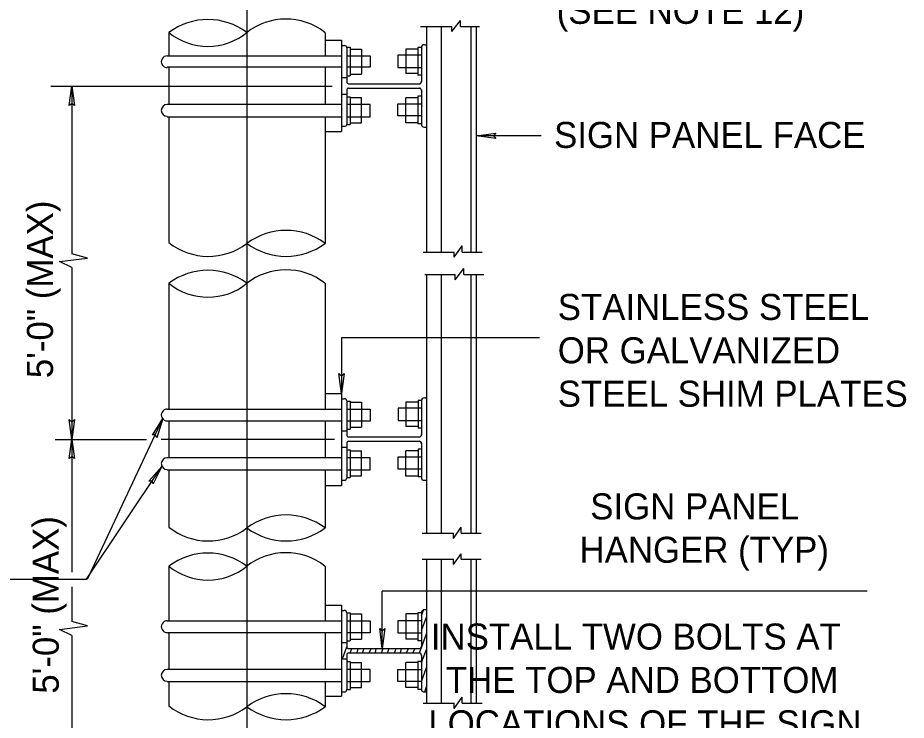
# Model space of a CAD drawing. Extents: x -3 to 26050223, y 0 to 12035012.
# Drawn here: x 27.02 to 35.55, y 29.3 to 36.05 of the extents above; entities that cross this region are included whole.
import ezdxf

# ---------------------------------------------------------------- set-up
doc = ezdxf.new("R2010")
doc.units = 0
doc.layers.add('1', color=7, linetype='Continuous')
doc.layers.add('2', color=7, linetype='Continuous')

msp = doc.modelspace()

# ---------------------------------------------------------------- linework, layer by layer
at = {"layer": '1'}
for p, q in [((29.2183, 41.1182), (29.2183, 24.4624)), ((31.185, 35.9182), (31.2683, 36.0265)), ((31.2683, 35.9682), (31.2683, 36.0265)), ((30.885, 35.9682), (31.185, 35.9682)), ((30.9433, 35.9682), (30.9433, 33.8015)), ((31.085, 35.9682), (31.085, 33.8015)), ((31.185, 35.9182), (31.185, 35.9682)), ((31.2683, 35.9682), (31.4516, 35.9682)), ((31.3683, 35.9682), (31.3683, 33.8015)), ((31.4183, 35.9682), (31.4183, 33.8015)), ((28.4683, 35.9099), (28.4683, 35.6849)), ((29.9683, 35.9099), (29.9683, 35.6849)), ((29.9683, 35.8349), (30.1266, 35.8349)), ((30.1266, 35.8349), (30.1266, 34.9599)), ((30.1266, 35.8349), (30.1266, 35.0932)), ((30.1266, 35.7849), (30.1516, 35.7849)), ((30.1766, 35.7682), (30.1766, 35.4349)), ((30.1766, 35.7682), (30.21, 35.7682)), ((30.21, 35.7682), (30.21, 35.4932)), ((30.8604, 35.7666), (30.8604, 35.4999)), ((30.8937, 35.7666), (30.8604, 35.7666)), ((30.8933, 35.7682), (30.8933, 35.4349)), ((30.8937, 35.7666), (30.8937, 35.4416)), ((30.9266, 35.7932), (30.9433, 35.7932)), ((28.4516, 35.6849), (29.9683, 35.6849)), ((29.9683, 35.6849), (30.1266, 35.6849)), ((30.1766, 35.6849), (30.3183, 35.6849)), ((30.21, 35.7515), (30.3183, 35.7515)), ((30.3183, 35.7515), (30.3183, 35.5099)), ((30.3183, 35.6849), (30.4016, 35.6849)), ((30.4016, 35.6849), (30.4016, 35.5765)), ((30.6687, 35.6916), (30.6687, 35.5749)), ((30.7437, 35.6916), (30.6687, 35.6916)), ((30.8604, 35.7499), (30.7437, 35.7499)), ((30.7437, 35.7499), (30.7437, 35.5166)), ((30.8937, 35.6916), (30.7437, 35.6916)), ((29.9683, 35.5765), (28.4516, 35.5765)), ((28.4683, 35.5765), (28.4683, 35.2182)), ((30.1266, 35.5765), (29.9683, 35.5765)), ((29.9683, 35.5765), (29.9683, 35.2182)), ((30.3183, 35.5765), (30.1766, 35.5765)), ((30.21, 35.5099), (30.3183, 35.5099)), ((30.4016, 35.5765), (30.3183, 35.5765)), ((30.6687, 35.5749), (30.7437, 35.5749)), ((30.7437, 35.5749), (30.8937, 35.5749)), ((30.8604, 35.5166), (30.7437, 35.5166)), ((30.1266, 35.4765), (30.1766, 35.4765)), ((30.1766, 35.4932), (30.21, 35.4932)), ((30.1933, 35.4182), (30.8766, 35.4182)), ((30.8937, 35.4999), (30.8604, 35.4999)), ((27.335, 35.3932), (30.035, 35.3932)), ((27.535, 35.3932), (27.535, 33.7849)), ((30.1766, 35.3515), (30.1766, 35.0265)), ((30.1933, 35.3765), (30.8766, 35.3765)), ((30.8933, 35.3515), (30.8933, 35.0265)), ((30.8937, 35.3583), (30.8937, 35.0333)), ((30.1266, 35.3182), (30.1766, 35.3182)), ((30.1766, 35.2932), (30.21, 35.2932)), ((30.21, 35.2932), (30.21, 35.0265)), ((30.21, 35.2849), (30.3183, 35.2849)), ((30.3183, 35.0432), (30.3183, 35.2849)), ((30.7437, 35.0416), (30.7437, 35.2833)), ((30.8604, 35.2833), (30.7437, 35.2833)), ((30.8937, 35.2999), (30.8604, 35.2999)), ((30.8604, 35.2999), (30.8604, 35.0333)), ((29.9683, 35.2182), (28.4516, 35.2182)), ((30.1266, 35.2182), (29.9683, 35.2182)), ((30.3183, 35.2182), (30.1766, 35.2182)), ((30.4016, 35.2182), (30.3183, 35.2182)), ((30.4016, 35.1015), (30.4016, 35.2182)), ((30.6687, 35.1083), (30.6687, 35.2249)), ((30.6687, 35.2249), (30.7437, 35.2249)), ((30.7437, 35.2249), (30.8937, 35.2249)), ((28.4516, 35.1015), (29.9683, 35.1015)), ((28.4683, 35.1015), (28.4683, 33.8932)), ((29.9683, 35.1015), (30.1266, 35.1015)), ((29.9683, 35.1015), (29.9683, 33.8849)), ((30.1766, 35.1015), (30.3183, 35.1015)), ((30.3183, 35.1015), (30.4016, 35.1015)), ((30.7437, 35.1083), (30.6687, 35.1083)), ((30.8937, 35.1083), (30.7437, 35.1083)), ((30.1266, 35.0099), (30.1516, 35.0099)), ((30.1766, 35.0265), (30.21, 35.0265)), ((30.21, 35.0432), (30.3183, 35.0432)), ((30.8604, 35.0416), (30.7437, 35.0416)), ((30.8937, 35.0333), (30.8604, 35.0333)), ((30.9266, 35.0015), (30.9433, 35.0015)), ((29.9683, 34.9599), (30.1266, 34.9599)), ((32.0433, 34.9182), (31.4183, 34.9182)), ((30.91, 33.8015), (31.21, 33.8015)), ((31.21, 33.7515), (31.285, 33.8599)), ((31.21, 33.7515), (31.21, 33.8015)), ((31.285, 33.8015), (31.285, 33.8599)), ((31.285, 33.8015), (31.4766, 33.8015)), ((27.4183, 33.7099), (27.685, 33.7432)), ((27.685, 33.7432), (27.535, 33.7849)), ((27.535, 33.6515), (27.4183, 33.7099)), ((27.535, 33.6515), (27.535, 32.0015)), ((31.2183, 33.5349), (31.3016, 33.6432)), ((31.3016, 33.5849), (31.3016, 33.6432)), ((30.9266, 33.5849), (31.2183, 33.5849)), ((30.9433, 33.5849), (30.9433, 31.1015)), ((31.085, 33.5849), (31.085, 31.1015)), ((31.2183, 33.5349), (31.2183, 33.5849)), ((31.3016, 33.5849), (31.4933, 33.5849)), ((31.3683, 33.5849), (31.3683, 31.1015)), ((31.4183, 33.5849), (31.4183, 31.1015)), ((28.4683, 33.5015), (28.4683, 32.2932)), ((29.9683, 33.5015), (29.9683, 32.2932)), ((32.0266, 32.9765), (30.1266, 32.9765)), ((30.1266, 32.9765), (30.1266, 32.4432)), ((29.9683, 32.4432), (30.1266, 32.4432)), ((30.1266, 32.4432), (30.1266, 31.5599)), ((30.1266, 32.3932), (30.1516, 32.3932)), ((30.1766, 32.3682), (30.1766, 32.0432)), ((30.1766, 32.3682), (30.21, 32.3682)), ((30.21, 32.3682), (30.21, 32.1015)), ((30.21, 32.3599), (30.3183, 32.3599)), ((30.3183, 32.3599), (30.3183, 32.1182)), ((30.8615, 32.3588), (30.7449, 32.3588)), ((30.7449, 32.3588), (30.7449, 32.1255)), ((30.8615, 32.3755), (30.8615, 32.1088)), ((30.8949, 32.3755), (30.8615, 32.3755)), ((30.8933, 32.3682), (30.8933, 32.0432)), ((30.8949, 32.3755), (30.8949, 32.0505)), ((30.9266, 32.4015), (30.9433, 32.4015)), ((28.4516, 32.2932), (29.9683, 32.2932)), ((29.9683, 32.2932), (30.1266, 32.2932)), ((30.1766, 32.2932), (30.3183, 32.2932)), ((30.3183, 32.2932), (30.4016, 32.2932)), ((30.4016, 32.2932), (30.4016, 32.1765)), ((30.6699, 32.3005), (30.6699, 32.1838)), ((30.7449, 32.3005), (30.6699, 32.3005)), ((30.8949, 32.3005), (30.7449, 32.3005)), ((27.685, 30.6599), (28.41, 32.2015)), ((29.9683, 32.1765), (28.4516, 32.1765)), ((28.4683, 32.1765), (28.4683, 31.8265)), ((30.1266, 32.1765), (29.9683, 32.1765)), ((29.9683, 32.1765), (29.9683, 31.8265)), ((30.3183, 32.1765), (30.1766, 32.1765)), ((30.4016, 32.1765), (30.3183, 32.1765)), ((30.6699, 32.1838), (30.7449, 32.1838)), ((30.7449, 32.1838), (30.8949, 32.1838)), ((30.1766, 32.1015), (30.21, 32.1015)), ((30.21, 32.1182), (30.3183, 32.1182)), ((30.8615, 32.1255), (30.7449, 32.1255)), ((30.8949, 32.1088), (30.8615, 32.1088)), ((30.1266, 32.0849), (30.1766, 32.0849)), ((30.1933, 32.0265), (30.8766, 32.0265)), ((27.3766, 32.0015), (28.2516, 32.0015)), ((27.535, 32.0015), (27.535, 30.7265)), ((30.06, 32.0015), (28.3933, 32.0015)), ((30.1266, 31.9265), (30.1766, 31.9265)), ((30.1766, 31.9599), (30.1766, 31.6349)), ((30.1933, 31.9849), (30.8766, 31.9849)), ((30.8933, 31.9599), (30.8933, 31.6349)), ((30.8949, 31.9672), (30.8949, 31.6422)), ((30.1766, 31.9015), (30.21, 31.9015)), ((30.21, 31.9015), (30.21, 31.6349)), ((30.21, 31.8932), (30.3183, 31.8932)), ((30.3183, 31.6515), (30.3183, 31.8932)), ((30.6699, 31.7172), (30.6699, 31.8338)), ((30.6699, 31.8338), (30.7449, 31.8338)), ((30.7449, 31.6505), (30.7449, 31.8922)), ((30.8615, 31.8922), (30.7449, 31.8922)), ((30.7449, 31.8338), (30.8949, 31.8338)), ((30.8949, 31.9088), (30.8615, 31.9088)), ((30.8615, 31.9088), (30.8615, 31.6422)), ((29.9683, 31.8265), (28.4516, 31.8265)), ((30.1266, 31.8265), (29.9683, 31.8265)), ((30.3183, 31.8265), (30.1766, 31.8265)), ((30.4016, 31.8265), (30.3183, 31.8265)), ((30.4016, 31.7099), (30.4016, 31.8265)), ((27.6766, 30.6599), (28.4016, 31.7432)), ((28.4516, 31.7099), (29.9683, 31.7099)), ((28.4683, 31.7099), (28.4683, 31.1599)), ((29.9683, 31.7099), (30.1266, 31.7099)), ((29.9683, 31.7099), (29.9683, 31.1515)), ((30.1766, 31.7099), (30.3183, 31.7099)), ((30.3183, 31.7099), (30.4016, 31.7099)), ((30.7449, 31.7172), (30.6699, 31.7172)), ((30.8949, 31.7172), (30.7449, 31.7172)), ((30.1266, 31.6099), (30.1516, 31.6099)), ((30.1766, 31.6349), (30.21, 31.6349)), ((30.21, 31.6515), (30.3183, 31.6515)), ((30.8615, 31.6505), (30.7449, 31.6505)), ((30.8949, 31.6422), (30.8615, 31.6422)), ((30.9266, 31.6099), (30.9433, 31.6099)), ((29.9683, 31.5599), (30.1266, 31.5599)), ((31.2016, 31.0515), (31.2766, 31.1599)), ((31.2766, 31.1015), (31.2766, 31.1599)), ((30.9016, 31.1015), (31.2016, 31.1015)), ((31.2016, 31.0515), (31.2016, 31.1015)), ((31.2766, 31.1015), (31.4683, 31.1015)), ((31.2016, 30.8015), (31.2766, 30.9015)), ((31.2766, 30.8515), (31.2766, 30.9015)), ((30.9016, 30.8515), (31.2016, 30.8515)), ((30.9433, 30.8515), (30.9433, 29.4682)), ((31.085, 30.8515), (31.085, 29.4682)), ((31.2016, 30.8015), (31.2016, 30.8515)), ((31.2766, 30.8515), (31.3766, 30.8515)), ((31.3683, 30.8515), (31.3683, 29.4682)), ((31.3766, 30.8515), (31.4683, 30.8515)), ((31.4183, 30.8515), (31.4183, 29.4682)), ((28.4683, 30.7849), (28.4683, 30.2599)), ((29.9683, 30.7849), (29.9683, 30.2599)), ((23.2425, 30.6599), (27.6766, 30.6599)), ((27.535, 30.5849), (27.535, 30.2515)), ((30.5183, 29.9932), (30.5183, 30.5432)), ((35.177, 30.5432), (30.5183, 30.5432)), ((29.9683, 30.4099), (30.1266, 30.4099)), ((30.1266, 30.4099), (30.1266, 29.5349)), ((30.1266, 30.4099), (30.1266, 29.6682)), ((30.1266, 30.3599), (30.1516, 30.3599)), ((30.1766, 30.3349), (30.1766, 30.0099)), ((30.1766, 30.3349), (30.21, 30.3349)), ((30.21, 30.3349), (30.21, 30.0682)), ((30.21, 30.3265), (30.3183, 30.3265)), ((30.3183, 30.3265), (30.3183, 30.0849)), ((30.86, 30.3265), (30.7433, 30.3265)), ((30.7433, 30.3265), (30.7433, 30.0849)), ((30.8933, 30.3349), (30.86, 30.3349)), ((30.86, 30.3349), (30.86, 30.0682)), ((30.8933, 30.3099), (30.9183, 30.3682)), ((30.8933, 30.3349), (30.8933, 30.0099)), ((30.9266, 30.3682), (30.9433, 30.3682)), ((27.685, 30.2099), (27.535, 30.2515)), ((28.4516, 30.2599), (29.9683, 30.2599)), ((29.9683, 30.2599), (30.1266, 30.2599)), ((30.1766, 30.2599), (30.3183, 30.2599)), ((30.3183, 30.2599), (30.4016, 30.2599)), ((30.4016, 30.2599), (30.4016, 30.1432)), ((30.6683, 30.2599), (30.6683, 30.1432)), ((30.7433, 30.2599), (30.6683, 30.2599)), ((30.8933, 30.2599), (30.7433, 30.2599)), ((30.8933, 30.1682), (30.9433, 30.2932)), ((27.4183, 30.1765), (27.685, 30.2099)), ((27.535, 30.1182), (27.4183, 30.1765)), ((29.9683, 30.1432), (28.4516, 30.1432)), ((28.4683, 30.1432), (28.4683, 29.7932)), ((30.1266, 30.1432), (29.9683, 30.1432)), ((29.9683, 30.1432), (29.9683, 29.7932)), ((30.3183, 30.1432), (30.1766, 30.1432)), ((30.4016, 30.1432), (30.3183, 30.1432)), ((30.6683, 30.1432), (30.7433, 30.1432)), ((30.7433, 30.1432), (30.8933, 30.1432)), ((30.8766, 29.9515), (30.9433, 30.1349)), ((27.535, 30.1182), (27.535, 28.5932)), ((30.1266, 30.0515), (30.1766, 30.0515)), ((30.1766, 30.0682), (30.21, 30.0682)), ((30.21, 30.0849), (30.3183, 30.0849)), ((30.86, 30.0849), (30.7433, 30.0849)), ((30.8933, 30.0682), (30.86, 30.0682)), ((30.135, 29.8932), (30.1766, 30.0099)), ((30.1933, 29.9932), (30.8766, 29.9932)), ((30.21, 29.9515), (30.2266, 29.9932)), ((30.2766, 29.9515), (30.285, 29.9932)), ((30.3266, 29.9515), (30.3433, 29.9932)), ((30.3933, 29.9515), (30.41, 29.9932)), ((30.4516, 29.9515), (30.46, 29.9932)), ((30.51, 29.9515), (30.5266, 29.9932)), ((30.5683, 29.9515), (30.585, 29.9932)), ((30.635, 29.9515), (30.6516, 29.9932)), ((30.6933, 29.9515), (30.7016, 29.9932)), ((30.7516, 29.9515), (30.7683, 29.9932)), ((30.81, 29.9515), (30.835, 29.9932)), ((30.8933, 29.8599), (30.9433, 29.9849)), ((30.1266, 29.8932), (30.1766, 29.8932)), ((30.1766, 29.9265), (30.1766, 29.6015)), ((30.1933, 29.9515), (30.8766, 29.9515)), ((30.8933, 29.9265), (30.8933, 29.6015)), ((29.9683, 29.7932), (28.4516, 29.7932)), ((30.1266, 29.7932), (29.9683, 29.7932)), ((30.1766, 29.8682), (30.21, 29.8682)), ((30.3183, 29.7932), (30.1766, 29.7932)), ((30.21, 29.8682), (30.21, 29.6015)), ((30.21, 29.8599), (30.3183, 29.8599)), ((30.3183, 29.6182), (30.3183, 29.8599)), ((30.4016, 29.7932), (30.3183, 29.7932)), ((30.4016, 29.6765), (30.4016, 29.7932)), ((30.6683, 29.6765), (30.6683, 29.7932)), ((30.6683, 29.7932), (30.7433, 29.7932)), ((30.7433, 29.6182), (30.7433, 29.8599)), ((30.86, 29.8599), (30.7433, 29.8599)), ((30.7433, 29.7932), (30.8933, 29.7932)), ((30.8933, 29.8682), (30.86, 29.8682)), ((30.86, 29.8682), (30.86, 29.6015)), ((30.8933, 29.6765), (30.9433, 29.8099)), ((28.4516, 29.6765), (29.9683, 29.6765)), ((28.4683, 29.6765), (28.4683, 29.4432)), ((29.9683, 29.6765), (30.1266, 29.6765)), ((29.9683, 29.6765), (29.9683, 29.4349)), ((30.1766, 29.6765), (30.3183, 29.6765)), ((30.21, 29.6182), (30.3183, 29.6182)), ((30.3183, 29.6765), (30.4016, 29.6765)), ((30.7433, 29.6765), (30.6683, 29.6765)), ((30.8933, 29.6765), (30.7433, 29.6765)), ((30.86, 29.6182), (30.7433, 29.6182)), ((30.9266, 29.5765), (30.9433, 29.6265)), ((29.9683, 29.5349), (30.1266, 29.5349)), ((30.1266, 29.5765), (30.1516, 29.5765)), ((30.1766, 29.6015), (30.21, 29.6015)), ((30.8933, 29.6015), (30.86, 29.6015)), ((30.9266, 29.5765), (30.9433, 29.5765)), ((30.91, 29.4682), (31.21, 29.4682)), ((31.21, 29.4182), (31.285, 29.5265)), ((31.21, 29.4182), (31.21, 29.4682)), ((31.285, 29.4682), (31.285, 29.5265)), ((31.285, 29.4682), (31.4766, 29.4682))]:
    msp.add_line(p, q, dxfattribs=at)
for points in [[(27.51, 35.2099), (27.535, 35.3932), (27.56, 35.2099), (27.535, 35.2265)], [(31.61, 34.8932), (31.4183, 34.9182), (31.61, 34.9432), (31.585, 34.9182)], [(30.1516, 32.6349), (30.1266, 32.4432), (30.1016, 32.6349), (30.1266, 32.6099)], [(27.56, 32.1932), (27.535, 32.0015), (27.51, 32.1932), (27.535, 32.1682)], [(28.31, 32.0432), (28.41, 32.2015), (28.3516, 32.0182), (28.335, 32.0515)], [(27.51, 31.8182), (27.535, 32.0015), (27.56, 31.8182), (27.535, 31.8349)], [(28.2766, 31.6015), (28.4016, 31.7432), (28.3183, 31.5765), (28.31, 31.6015)], [(30.5433, 30.1849), (30.5183, 29.9932), (30.4933, 30.1849), (30.5183, 30.1599)]]:
    msp.add_lwpolyline(points, close=True, dxfattribs=at)
for centre, radius, start, end in [((28.8433, 35.4099), 0.625, 53.1301, 126.8699), ((28.8433, 36.3703), 0.5938, 230.83789, 309.16211), ((28.452, 35.6294), 0.0567, 89.99844, 269.99844), ((28.452, 35.1619), 0.0567, 90.00156, 270), ((29.5933, 33.3851), 0.6248, 53.11482, 126.88518), ((28.8486, 34.3689), 0.6091, 231.35969, 307.36713), ((29.5933, 34.3846), 0.6248, 233.11482, 306.88518), ((28.8433, 33.0015), 0.625, 53.1301, 126.8699), ((28.8433, 33.9619), 0.5938, 230.83789, 309.16211), ((28.452, 32.2365), 0.0567, 89.99844, 269.99844), ((30.8745, 32.0453), 0.0187, 270, 0), ((28.452, 31.769), 0.0567, 90.00156, 270), ((30.152, 31.6344), 0.0246, 270, 0), ((29.5933, 30.6518), 0.6248, 53.11482, 126.88518), ((28.8486, 31.6356), 0.6091, 231.35969, 307.36713), ((29.5933, 31.6513), 0.6248, 233.11482, 306.88518), ((28.8433, 30.2849), 0.625, 53.1301, 126.8699), ((28.8433, 31.2453), 0.5938, 230.83789, 309.16211), ((28.452, 30.2036), 0.0567, 89.99844, 269.99844), ((28.452, 29.7361), 0.0567, 90.00156, 270), ((29.5933, 28.9351), 0.6248, 53.11482, 126.88518), ((28.8486, 29.9189), 0.6091, 231.35969, 307.36713), ((29.5933, 29.9346), 0.6248, 233.11482, 306.88518)]:
    msp.add_arc(centre, radius, start, end, dxfattribs=at)
for centre, major_axis, ratio, start_param, end_param in [((29.5986, 35.4265), (-0.3844, 0.4801), 0.989423, 4.955214, 6.283185), ((30.152, 35.764), (0.0246, 0), 0.864407, 0, 1.570796), ((30.9241, 35.764), (-0.0308, 0), 0.945946, 4.712389, 6.283185), ((30.1945, 35.4382), (0, -0.02), 0.895833, 4.712389, 6.283185), ((30.8745, 35.4382), (0, -0.02), 0.9375, 0, 1.570796), ((30.875, 35.4416), (0, -0.025), 0.75, 0, 1.570796), ((30.1945, 35.3532), (0, -0.0233), 0.767857, 3.141593, 4.712389), ((30.8745, 35.3532), (0, 0.0233), 0.803571, 4.712389, 6.283185), ((30.875, 35.3566), (-0.0187, 0), 0.977778, 3.141593, 4.712389), ((30.152, 35.0274), (0.0246, 0), 0.711864, 4.712389, 6.283185), ((30.9241, 35.0274), (-0.0308, 0), 0.837838, 0, 1.570796), ((29.5986, 33.0181), (-0.3844, 0.4801), 0.989423, 4.955214, 6.283185), ((30.152, 32.3711), (0.0246, 0), 0.864407, 0, 1.570796), ((30.9241, 32.3711), (-0.0308, 0), 0.986486, 4.712389, 6.283185), ((30.1945, 32.0453), (0, -0.0187), 0.955556, 4.712389, 6.283185), ((30.8761, 32.0505), (0, -0.025), 0.75, 0, 1.570796), ((30.1945, 31.9603), (0, -0.0246), 0.728814, 3.141593, 4.712389), ((30.8745, 31.9603), (0, 0.0246), 0.762712, 4.712389, 6.283185), ((30.8761, 31.9655), (-0.0187, 0), 0.977778, 3.141593, 4.712389), ((30.9241, 31.6344), (-0.0308, 0), 0.797297, 0, 1.570796), ((29.5986, 30.3015), (-0.3844, 0.4801), 0.989423, 4.955214, 6.283185), ((30.152, 30.3382), (0.0246, 0), 0.864407, 6.148414, 7.853982), ((30.9241, 30.3382), (-0.0308, 0), 0.918919, 4.712389, 6.400294), ((30.1945, 30.0124), (0, -0.0192), 0.934783, 4.712389, 6.283185), ((30.8745, 30.0124), (0, -0.0192), 0.978261, 0, 1.570796), ((30.1945, 29.9274), (0, -0.0242), 0.741379, 3.141593, 4.712389), ((30.8745, 29.9274), (0, 0.0242), 0.775862, 4.712389, 6.283185), ((30.152, 29.6015), (0, 0.025), 0.983333, 3.141593, 4.712389), ((30.9241, 29.6015), (-0.0308, 0), 0.810811, 0, 1.6517)]:
    msp.add_ellipse(centre, major_axis=major_axis, ratio=ratio, start_param=start_param, end_param=end_param, dxfattribs=at)

# ---------------------------------------------------------------- texts
at = {"layer": '2'}
for s, p in [('(SEE NOTE 12)', (32.1933, 35.9932)), ('SIGN PANEL FACE', (32.1683, 34.8015)), ('STAINLESS STEEL', (32.2036, 33.1493)), ('OR GALVANIZED ', (32.2036, 32.7327)), ('STEEL SHIM PLATES', (32.2036, 32.316)), ('SIGN PANEL ', (32.5155, 31.2336)), ('HANGER (TYP)', (32.4127, 30.817)), ('       INSTALL TWO BOLTS AT ', (30.3344, 29.9836)), ('       THE TOP AND BOTTOM ', (30.4789, 29.567)), ('       LOCATIONS OF THE SIGN ', (30.3102, 29.1503))]:
    msp.add_text(s, height=0.25, dxfattribs=at).set_placement(p)
for p in [(27.3546, 32.5901), (27.41, 29.5599)]:
    msp.add_text('5\'-0" (MAX)', height=0.25, rotation=90, dxfattribs=at).set_placement(p)

doc.saveas('drawing.dxf')
